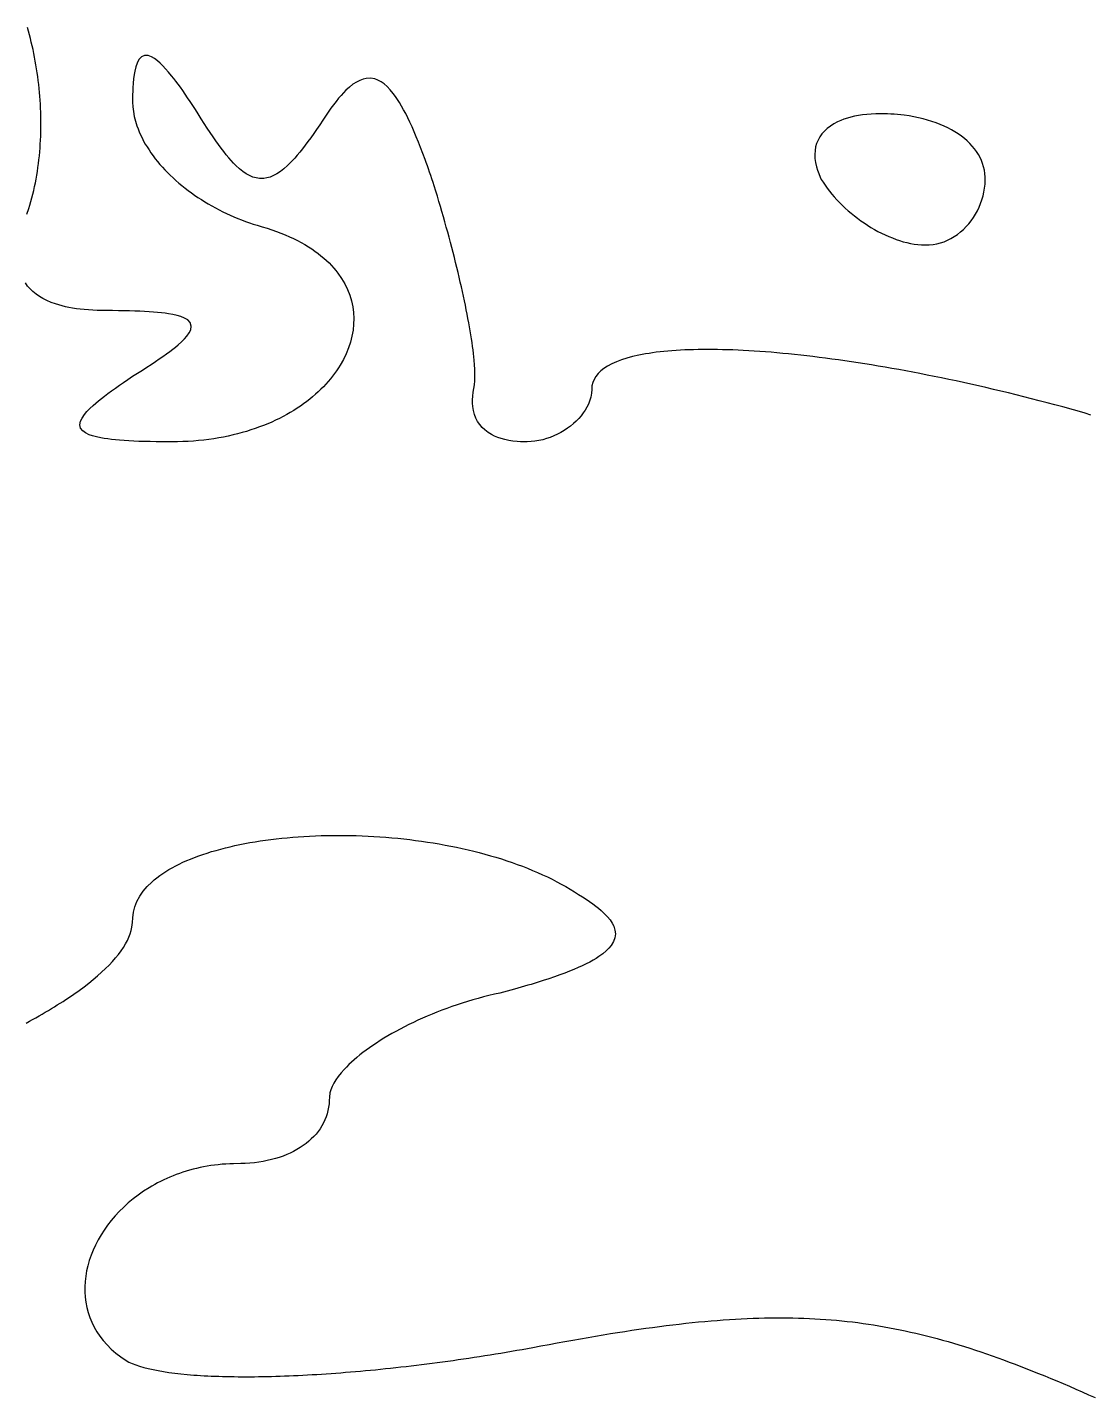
# Model space of a CAD drawing. Header units: metres. Extents: x 0 to 2740, y 0 to 1840.
# Drawn here: x 1544 to 1705.8, y 1364.4 to 1573.2 of the extents above; entities that cross this region are included whole.
import ezdxf

# ---------------------------------------------------------------- set-up
doc = ezdxf.new("R2010")
doc.units = ezdxf.units.M

msp = doc.modelspace()

# ---------------------------------------------------------------- linework, layer by layer
for points in [[(1543.8824, 1544.7015), (1544.175809, 1545.542664), (1544.343272, 1546.090512), (1544.502443, 1546.643328), (1544.653376, 1547.200896), (1544.796125, 1547.763), (1544.930744, 1548.329424), (1545.057287, 1548.899952), (1545.175808, 1549.474368), (1545.286361, 1550.052456), (1545.389, 1550.634), (1545.483779, 1551.218784), (1545.570752, 1551.806592), (1545.649973, 1552.397208), (1545.721496, 1552.990416), (1545.785375, 1553.586), (1545.841664, 1554.183744), (1545.890417, 1554.783432), (1545.931688, 1555.384848), (1545.965531, 1555.987776), (1545.992, 1556.592), (1546.011149, 1557.197304), (1546.023032, 1557.803472), (1546.027703, 1558.410288), (1546.025216, 1559.017536), (1546.015625, 1559.625), (1545.998984, 1560.232464), (1545.975347, 1560.839712), (1545.944768, 1561.446528), (1545.907301, 1562.052696), (1545.863, 1562.658), (1545.811919, 1563.262224), (1545.754112, 1563.865152), (1545.689633, 1564.466568), (1545.618536, 1565.066256), (1545.540875, 1565.664), (1545.456704, 1566.259584), (1545.366077, 1566.852792), (1545.269048, 1567.443408), (1545.165671, 1568.031216), (1545.056, 1568.616), (1544.940089, 1569.197544), (1544.817992, 1569.775632), (1544.689763, 1570.350048), (1544.555456, 1570.920576), (1544.415125, 1571.487), (1544.268824, 1572.049104), (1544.116607, 1572.606672), (1543.958528, 1573.159488)], [(1706.102813, 1514.073858), (1705.226375, 1514.35575), (1704.341657, 1514.623962), (1703.449091, 1514.878206), (1701.802126, 1515.327), (1700.608608, 1515.648), (1699.419602, 1515.963), (1698.235264, 1516.272), (1697.05575, 1516.575), (1695.881216, 1516.872), (1694.711818, 1517.163), (1693.547712, 1517.448), (1692.389054, 1517.727), (1691.236, 1518), (1690.088706, 1518.267), (1688.947328, 1518.528), (1687.812022, 1518.783), (1686.682944, 1519.032), (1685.56025, 1519.275), (1684.444096, 1519.512), (1683.334638, 1519.743), (1682.232032, 1519.968), (1681.136434, 1520.187), (1680.048, 1520.4), (1678.966886, 1520.607), (1677.893248, 1520.808), (1676.827242, 1521.003), (1675.769024, 1521.192), (1674.71875, 1521.375), (1673.676576, 1521.552), (1672.642658, 1521.723), (1671.617152, 1521.888), (1670.600214, 1522.047), (1669.592, 1522.2), (1668.592666, 1522.347), (1667.602368, 1522.488), (1666.621262, 1522.623), (1665.649504, 1522.752), (1664.68725, 1522.875), (1663.734656, 1522.992), (1662.791878, 1523.103), (1661.859072, 1523.208), (1660.936394, 1523.307), (1660.024, 1523.4), (1659.122046, 1523.487), (1658.230688, 1523.568), (1657.350082, 1523.643), (1656.480384, 1523.712), (1655.62175, 1523.775), (1654.774336, 1523.832), (1653.938298, 1523.883), (1653.113792, 1523.928), (1652.300974, 1523.967), (1651.5, 1524), (1650.711026, 1524.027), (1649.934208, 1524.048), (1649.169702, 1524.063), (1648.417664, 1524.072), (1647.67825, 1524.075), (1646.951616, 1524.072), (1646.237918, 1524.063), (1645.537312, 1524.048), (1644.849954, 1524.027), (1644.176, 1524), (1643.515606, 1523.967), (1642.868928, 1523.928), (1642.236122, 1523.883), (1641.617344, 1523.832), (1641.01275, 1523.775), (1640.422496, 1523.712), (1639.846738, 1523.643), (1639.285632, 1523.568), (1638.739334, 1523.487), (1638.208, 1523.4), (1637.691786, 1523.307), (1637.190848, 1523.208), (1636.235424, 1522.992), (1635.342976, 1522.752), (1634.514752, 1522.488), (1633.752, 1522.2), (1633.055968, 1521.888), (1632.427904, 1521.552), (1631.869056, 1521.192), (1631.380672, 1520.808), (1630.964, 1520.4), (1630.620288, 1519.968), (1630.350784, 1519.512), (1630.156736, 1519.032), (1630.039392, 1518.528), (1630, 1518), (1629.963125, 1517.4005), (1629.855, 1516.804), (1629.679375, 1516.2135), (1629.492795, 1515.747436), (1629.267335, 1515.288668), (1629.004915, 1514.838732), (1628.707455, 1514.399164), (1628.376875, 1513.9715), (1628.015095, 1513.557276), (1627.624035, 1513.158028), (1627.205615, 1512.775292), (1626.761755, 1512.410604), (1626.294375, 1512.0655), (1625.805395, 1511.741516), (1625.296735, 1511.440188), (1624.770315, 1511.163052), (1624.228055, 1510.911644), (1623.671875, 1510.6875), (1623.103695, 1510.492156), (1622.525435, 1510.327148), (1621.939015, 1510.194012), (1621.346355, 1510.094284), (1620.749375, 1510.0295), (1620.149995, 1510.001196), (1619.643608, 1510.003592), (1619.122625, 1510.022375), (1618.618112, 1510.057088), (1617.971328, 1510.127872), (1617.354496, 1510.226304), (1616.768, 1510.352), (1616.212224, 1510.504576), (1615.687552, 1510.683648), (1615.194368, 1510.888832), (1614.733056, 1511.119744), (1614.201821, 1511.443979), (1613.721736, 1511.807064), (1613.293551, 1512.208249), (1612.918016, 1512.646784), (1612.595881, 1513.121919), (1612.327896, 1513.632904), (1612.114811, 1514.178989), (1611.957376, 1514.759424), (1611.856341, 1515.373459), (1611.816625, 1515.888375), (1611.813869, 1516.423931), (1611.848457, 1516.979743), (1611.920773, 1517.555427), (1612.028803, 1518.122989), (1612.120375, 1518.673625), (1612.174987, 1519.314981), (1612.192384, 1519.852992), (1612.190125, 1520.437875), (1612.168696, 1521.067848), (1612.128583, 1521.741129), (1612.070272, 1522.455936), (1612.021528, 1522.954664), (1611.965056, 1523.470528), (1611.901, 1524.003), (1611.829504, 1524.551552), (1611.750712, 1525.115656), (1611.664768, 1525.694784), (1611.571816, 1526.288408), (1611.472, 1526.896), (1611.365464, 1527.517032), (1611.252352, 1528.150976), (1611.132808, 1528.797304), (1611.006976, 1529.455488), (1610.875, 1530.125), (1610.737024, 1530.805312), (1610.593192, 1531.495896), (1610.443648, 1532.196224), (1610.288536, 1532.905768), (1610.128, 1533.624), (1609.962184, 1534.350392), (1609.791232, 1535.084416), (1609.615288, 1535.825544), (1609.434496, 1536.573248), (1609.249, 1537.327), (1609.058944, 1538.086272), (1608.864472, 1538.850536), (1608.665728, 1539.619264), (1608.462856, 1540.391928), (1608.256, 1541.168), (1608.045304, 1541.946952), (1607.830912, 1542.728256), (1607.612968, 1543.511384), (1607.391616, 1544.295808), (1607.167, 1545.081), (1606.939264, 1545.866432), (1606.708552, 1546.651576), (1606.475008, 1547.435904), (1606.238776, 1548.218888), (1606, 1549), (1605.820595, 1549.535501), (1605.64236, 1550.062008), (1605.465265, 1550.579527), (1605.28928, 1551.088064), (1605.114375, 1551.587625), (1604.94052, 1552.078216), (1604.767685, 1552.559843), (1604.59584, 1553.032512), (1604.255, 1553.951), (1603.91776, 1554.833728), (1603.58388, 1555.680744), (1603.25312, 1556.492096), (1602.92524, 1557.267832), (1602.6, 1558.008), (1602.27716, 1558.712648), (1601.95648, 1559.381824), (1601.63772, 1560.015576), (1601.32064, 1560.613952), (1601.005, 1561.177), (1600.69056, 1561.704768), (1600.37708, 1562.197304), (1600.06432, 1562.654656), (1599.75204, 1563.076872), (1599.283995, 1563.644421), (1598.81568, 1564.133184), (1598.346285, 1564.543323), (1597.875, 1564.875), (1597.401015, 1565.128377), (1596.92352, 1565.303616), (1596.28, 1565.416), (1595.62688, 1565.390144), (1595.129585, 1565.280263), (1594.625, 1565.093), (1594.112315, 1564.828517), (1593.59072, 1564.486976), (1593.059405, 1564.068539), (1592.51756, 1563.573368), (1592.15008, 1563.200704), (1591.77732, 1562.794056), (1591.39904, 1562.353472), (1591.015, 1561.879), (1590.62496, 1561.370688), (1590.22868, 1560.828584), (1589.82592, 1560.252736), (1589.41644, 1559.643192), (1589, 1559), (1588.52592, 1558.294408), (1588.06336, 1557.617664), (1587.61184, 1556.969816), (1587.17088, 1556.350912), (1586.74, 1555.761), (1586.31872, 1555.200128), (1585.90656, 1554.668344), (1585.50304, 1554.165696), (1585.10768, 1553.692232), (1584.72, 1553.248), (1584.33952, 1552.833048), (1583.96576, 1552.447424), (1583.59824, 1552.091176), (1583.05761, 1551.611989), (1582.52832, 1551.199168), (1582.00875, 1550.852875), (1581.49728, 1550.573272), (1580.99229, 1550.360521), (1580.49216, 1550.214784), (1579.99527, 1550.136223), (1579.33499, 1550.136251), (1578.83936, 1550.215064), (1578.34157, 1550.361593), (1577.84, 1550.576), (1577.33303, 1550.858447), (1576.81904, 1551.209096), (1576.29641, 1551.628109), (1575.76352, 1552.115648), (1575.40176, 1552.478824), (1575.03424, 1552.872576), (1574.66048, 1553.296952), (1574.28, 1553.752), (1573.89232, 1554.237768), (1573.49696, 1554.754304), (1573.09344, 1555.301656), (1572.68128, 1555.879872), (1572.26, 1556.489), (1571.82912, 1557.129088), (1571.38816, 1557.800184), (1570.93664, 1558.502336), (1570.47408, 1559.235592), (1570, 1560), (1569.584792, 1560.647992), (1569.179136, 1561.271936), (1568.782984, 1561.871784), (1568.396288, 1562.447488), (1568.019, 1562.999), (1567.651072, 1563.526272), (1567.292456, 1564.029256), (1566.943104, 1564.507904), (1566.602968, 1564.962168), (1566.272, 1565.392), (1565.950152, 1565.797352), (1565.484375, 1566.359375), (1565.038848, 1566.866048), (1564.613409, 1567.317209), (1564.207896, 1567.712696), (1563.822147, 1568.052347), (1563.338279, 1568.418079), (1562.888875, 1568.683875), (1562.375, 1568.875), (1561.827584, 1568.896384), (1561.354472, 1568.689672), (1560.954368, 1568.253568), (1560.675783, 1567.713983), (1560.488267, 1567.166467), (1560.331759, 1566.515559), (1560.234496, 1565.959296), (1560.154297, 1565.344497), (1560.091, 1564.671), (1560.044443, 1563.938643), (1560.022625, 1563.417625), (1560.008127, 1562.870327), (1560.000901, 1562.296701), (1560.002692, 1561.760005), (1560.042688, 1561.04032), (1560.129556, 1560.321715), (1560.262, 1559.605), (1560.438724, 1558.890985), (1560.658432, 1558.18048), (1560.828144, 1557.70916), (1561.016, 1557.24), (1561.221616, 1556.77324), (1561.444608, 1556.30912), (1561.684592, 1555.84788), (1561.941184, 1555.38976), (1562.214, 1554.935), (1562.502656, 1554.48384), (1562.806768, 1554.03652), (1563.125952, 1553.59328), (1563.459824, 1553.15436), (1563.808, 1552.72), (1564.170096, 1552.29044), (1564.545728, 1551.86592), (1564.934512, 1551.44668), (1565.336064, 1551.03296), (1565.75, 1550.625), (1566.175936, 1550.22304), (1566.613488, 1549.82732), (1567.062272, 1549.43808), (1567.521904, 1549.05556), (1567.992, 1548.68), (1568.472176, 1548.31164), (1568.962048, 1547.95072), (1569.461232, 1547.59748), (1569.969344, 1547.25216), (1570.486, 1546.915), (1571.010816, 1546.58624), (1571.543408, 1546.26612), (1572.083392, 1545.95488), (1572.630384, 1545.65276), (1573.184, 1545.36), (1573.743856, 1545.07684), (1574.309568, 1544.80352), (1574.880752, 1544.54028), (1575.457024, 1544.28736), (1576.038, 1544.045), (1576.623296, 1543.81344), (1577.212528, 1543.59292), (1577.805312, 1543.38368), (1578.401264, 1543.18596), (1579, 1543), (1579.76892, 1542.784345), (1580.51576, 1542.55756), (1581.24064, 1542.319915), (1581.94368, 1542.07168), (1582.625, 1541.813125), (1583.28472, 1541.54452), (1583.92296, 1541.266135), (1584.53984, 1540.97824), (1585.13548, 1540.681105), (1585.71, 1540.375), (1586.26352, 1540.060195), (1586.79616, 1539.73696), (1587.30804, 1539.405565), (1587.79928, 1539.06628), (1588.27, 1538.719375), (1588.72032, 1538.36512), (1589.15036, 1538.003785), (1589.56024, 1537.63564), (1589.95008, 1537.260955), (1590.32, 1536.88), (1590.67012, 1536.493045), (1591.00056, 1536.10036), (1591.31144, 1535.702215), (1591.875, 1534.890625), (1592.36176, 1534.060435), (1592.77268, 1533.213805), (1593.10872, 1532.352895), (1593.37084, 1531.479865), (1593.56, 1530.596875), (1593.67716, 1529.706085), (1593.72328, 1528.809655), (1593.69932, 1527.909745), (1593.60624, 1527.008515), (1593.445, 1526.108125), (1593.21656, 1525.210735), (1592.92188, 1524.318505), (1592.56192, 1523.433595), (1592.13764, 1522.558165), (1591.65, 1521.694375), (1591.38272, 1521.26752), (1591.09996, 1520.844385), (1590.80184, 1520.42524), (1590.48848, 1520.010355), (1590.16, 1519.6), (1589.81652, 1519.194445), (1589.45816, 1518.79396), (1589.08504, 1518.398815), (1588.69728, 1518.00928), (1588.295, 1517.625625), (1587.87832, 1517.24812), (1587.44736, 1516.877035), (1587.00224, 1516.51264), (1586.54308, 1516.155205), (1586.07, 1515.805), (1585.58312, 1515.462295), (1585.08256, 1515.12736), (1584.56844, 1514.800465), (1584.04088, 1514.48188), (1583.5, 1514.171875), (1582.94592, 1513.87072), (1582.37876, 1513.578685), (1581.79864, 1513.29604), (1581.20568, 1513.023055), (1580.6, 1512.76), (1579.98172, 1512.507145), (1579.35096, 1512.26476), (1578.70784, 1512.033115), (1578.05248, 1511.81248), (1577.385, 1511.603125), (1576.70552, 1511.40532), (1576.01416, 1511.219335), (1575.31104, 1511.04544), (1574.59628, 1510.883905), (1573.87, 1510.735), (1573.13232, 1510.598995), (1572.38336, 1510.47616), (1571.62324, 1510.366765), (1570.85208, 1510.27108), (1570.07, 1510.189375), (1569.27712, 1510.12192), (1568.47356, 1510.068985), (1567.65944, 1510.03084), (1566.83488, 1510.007755), (1566, 1510), (1565.494797, 1510.000604), (1564.513119, 1510.005508), (1563.569625, 1510.0155), (1562.664171, 1510.030772), (1561.796613, 1510.051516), (1560.966807, 1510.077924), (1560.174609, 1510.110188), (1559.419875, 1510.1485), (1558.702461, 1510.193052), (1558.022223, 1510.244036), (1557.379017, 1510.301644), (1556.772699, 1510.366068), (1556.203125, 1510.4375), (1555.670151, 1510.516132), (1555.173633, 1510.602156), (1554.496896, 1510.745472), (1553.901375, 1510.9065), (1553.386584, 1511.085888), (1552.824936, 1511.354752), (1552.404792, 1511.658944), (1552.076847, 1512.091204), (1551.965952, 1512.584064), (1552.069857, 1513.140524), (1552.306125, 1513.6335), (1552.677273, 1514.170636), (1553.043456, 1514.603392), (1553.484375, 1515.0625), (1553.999544, 1515.548608), (1554.384, 1515.888), (1554.801096, 1516.239872), (1555.250688, 1516.604416), (1555.732632, 1516.981824), (1556.246784, 1517.372288), (1556.793, 1517.776), (1557.371136, 1518.193152), (1557.981048, 1518.623936), (1558.622592, 1519.068544), (1559.295624, 1519.527168), (1560, 1520), (1560.763192, 1520.472832), (1561.492736, 1520.931456), (1562.188584, 1521.376064), (1562.850688, 1521.806848), (1563.479, 1522.224), (1564.073472, 1522.627712), (1564.634056, 1523.018176), (1565.160704, 1523.395584), (1565.653368, 1523.760128), (1566.112, 1524.112), (1566.536552, 1524.451392), (1566.926976, 1524.778496), (1567.448517, 1525.246532), (1567.893, 1525.688), (1568.260263, 1526.103548), (1568.629547, 1526.618412), (1568.860879, 1527.089884), (1568.955464, 1527.620544), (1568.782592, 1528.175232), (1568.399007, 1528.572572), (1567.934819, 1528.850124), (1567.330375, 1529.0935), (1566.784768, 1529.254528), (1566.159889, 1529.397844), (1565.455576, 1529.524096), (1564.941824, 1529.599104), (1564.392648, 1529.667008), (1563.808, 1529.728), (1563.187832, 1529.782272), (1562.532096, 1529.830016), (1561.840744, 1529.871424), (1561.113728, 1529.906688), (1560.351, 1529.936), (1559.552512, 1529.959552), (1558.718216, 1529.977536), (1557.848064, 1529.990144), (1556.942008, 1529.997568), (1556, 1530), (1555.2896, 1530.006), (1554.5984, 1530.024), (1553.9264, 1530.054), (1553.2736, 1530.096), (1552.64, 1530.15), (1552.0256, 1530.216), (1551.4304, 1530.294), (1550.8544, 1530.384), (1550.2976, 1530.486), (1549.76, 1530.6), (1549.2416, 1530.726), (1548.7424, 1530.864), (1548.2624, 1531.014), (1547.5784, 1531.2615), (1546.9376, 1531.536), (1546.34, 1531.8375), (1545.7856, 1532.166), (1545.2744, 1532.5215), (1544.8064, 1532.904), (1544.3816, 1533.3135), (1544, 1533.75), (1543.6616, 1534.2135)], [(1543.75188, 1421.418184), (1544.258595, 1421.692251), (1544.75904, 1421.966912), (1545.253125, 1422.242125), (1545.74076, 1422.517848), (1546.221855, 1422.794039), (1546.69632, 1423.070656), (1547.164065, 1423.347657), (1547.625, 1423.625), (1548.079035, 1423.902643), (1548.52608, 1424.180544), (1548.966045, 1424.458661), (1549.39884, 1424.736952), (1549.824375, 1425.015375), (1550.24256, 1425.293888), (1551.05652, 1425.851016), (1551.84, 1426.408), (1552.59228, 1426.964504), (1553.31264, 1427.520192), (1554.00036, 1428.074728), (1554.65472, 1428.627776), (1555.275, 1429.179), (1555.86048, 1429.728064), (1556.41044, 1430.274632), (1556.92416, 1430.818368), (1557.40092, 1431.358936), (1557.84, 1431.896), (1558.24068, 1432.429224), (1558.60224, 1432.958272), (1558.92396, 1433.482808), (1559.20512, 1434.002496), (1559.445, 1434.517), (1559.64288, 1435.025984), (1559.79804, 1435.529112), (1559.90976, 1436.026048), (1559.994315, 1436.759107), (1560.014027, 1437.446395), (1560.124929, 1438.317465), (1560.343375, 1439.159375), (1560.665861, 1439.971885), (1561.088883, 1440.754755), (1561.608937, 1441.507745), (1562.222519, 1442.230615), (1562.926125, 1442.923125), (1563.310592, 1443.25792), (1563.716251, 1443.585035), (1564.142664, 1443.90444), (1564.589393, 1444.216105), (1565.056, 1444.52), (1565.542047, 1444.816095), (1566.047096, 1445.10436), (1566.570709, 1445.384765), (1567.112448, 1445.65728), (1567.671875, 1445.921875), (1568.248552, 1446.17852), (1568.842041, 1446.427185), (1569.451904, 1446.66784), (1570.077703, 1446.900455), (1570.719, 1447.125), (1571.375357, 1447.341445), (1572.046336, 1447.54976), (1572.731499, 1447.749915), (1573.430408, 1447.94188), (1574.142625, 1448.125625), (1574.867712, 1448.30112), (1575.605231, 1448.468335), (1576.354744, 1448.62724), (1577.115813, 1448.777805), (1577.888, 1448.92), (1578.670867, 1449.053795), (1579.463976, 1449.17916), (1580.266889, 1449.296065), (1581.079168, 1449.40448), (1581.900375, 1449.504375), (1582.730072, 1449.59572), (1583.567821, 1449.678485), (1584.413184, 1449.75264), (1585.265723, 1449.818155), (1586.125, 1449.875), (1586.990577, 1449.923145), (1587.862016, 1449.96256), (1588.738879, 1449.993215), (1589.620728, 1450.01508), (1590.507125, 1450.028125), (1591.397632, 1450.03232), (1592.291811, 1450.027635), (1593.189224, 1450.01404), (1594.089433, 1449.991505), (1594.992, 1449.96), (1595.896487, 1449.919495), (1596.802456, 1449.86996), (1597.709469, 1449.811365), (1598.617088, 1449.74368), (1599.524875, 1449.666875), (1600.432392, 1449.58092), (1601.339201, 1449.485785), (1602.244864, 1449.38144), (1603.148943, 1449.267855), (1604.051, 1449.145), (1604.950597, 1449.012845), (1605.847296, 1448.87136), (1606.740659, 1448.720515), (1607.630248, 1448.56028), (1608.515625, 1448.390625), (1609.396352, 1448.21152), (1610.271991, 1448.022935), (1611.142104, 1447.82484), (1612.006253, 1447.617205), (1612.864, 1447.4), (1613.714907, 1447.173195), (1614.558536, 1446.93676), (1615.394449, 1446.690665), (1616.222208, 1446.43488), (1617.041375, 1446.169375), (1617.851512, 1445.89412), (1618.652181, 1445.609085), (1619.442944, 1445.31424), (1620.223363, 1445.009555), (1620.993, 1444.695), (1621.751417, 1444.370545), (1622.498176, 1444.03616), (1623.232839, 1443.691815), (1623.954968, 1443.33748), (1624.664125, 1442.973125), (1625.359872, 1442.59872), (1626.041771, 1442.214235), (1626.709384, 1441.81964), (1627.362273, 1441.414905), (1628, 1441), (1628.584376, 1440.642376), (1629.137408, 1440.289408), (1629.658952, 1439.940952), (1630.148864, 1439.596864), (1630.607, 1439.257), (1631.033216, 1438.921216), (1631.427368, 1438.589368), (1631.958161, 1438.098661), (1632.416, 1437.616), (1632.800399, 1437.140899), (1633.110872, 1436.672872), (1633.346933, 1436.211433), (1633.545089, 1435.605589), (1633.608941, 1435.009441), (1633.537337, 1434.421837), (1633.329125, 1433.841625), (1632.983153, 1433.267653), (1632.632576, 1432.840576), (1632.203375, 1432.415875), (1631.695064, 1431.993064), (1631.107157, 1431.571657), (1630.670759, 1431.291259), (1630.198625, 1431.011125), (1629.690611, 1430.731111), (1629.146573, 1430.451073), (1628.566367, 1430.170867), (1627.949849, 1429.890349), (1627.296875, 1429.609375), (1626.607301, 1429.327801), (1625.880983, 1429.045483), (1625.117777, 1428.762277), (1624.317539, 1428.478039), (1623.480125, 1428.192625), (1622.605391, 1427.905891), (1621.693193, 1427.617693), (1620.743387, 1427.327887), (1620.254336, 1427.182336), (1619.755829, 1427.036329), (1619.247848, 1426.889848), (1618.730375, 1426.742875), (1618.203392, 1426.595392), (1617.666881, 1426.447381), (1617.120824, 1426.298824), (1616.565203, 1426.149703), (1616, 1426), (1615.16248, 1425.814064), (1614.33024, 1425.616512), (1613.50376, 1425.407728), (1612.68352, 1425.188096), (1611.87, 1424.958), (1611.06368, 1424.717824), (1610.26504, 1424.467952), (1609.47456, 1424.208768), (1608.69272, 1423.940656), (1607.92, 1423.664), (1607.15688, 1423.379184), (1606.40384, 1423.086592), (1605.66136, 1422.786608), (1604.92992, 1422.479616), (1604.21, 1422.166), (1603.50208, 1421.846144), (1602.80664, 1421.520432), (1602.12416, 1421.189248), (1601.45512, 1420.852976), (1600.8, 1420.512), (1600.15928, 1420.166704), (1599.53344, 1419.817472), (1598.92296, 1419.464688), (1598.32832, 1419.108736), (1597.75, 1418.75), (1597.18848, 1418.388864), (1596.64424, 1418.025712), (1596.11776, 1417.660928), (1595.60952, 1417.294896), (1595.12, 1416.928), (1594.64968, 1416.560624), (1594.19904, 1416.193152), (1593.76856, 1415.825968), (1593.35872, 1415.459456), (1592.97, 1415.094), (1592.60288, 1414.729984), (1592.25784, 1414.367792), (1591.78273, 1413.828764), (1591.36, 1413.296), (1590.99127, 1412.770796), (1590.67816, 1412.254448), (1590.42229, 1411.748252), (1590.22528, 1411.253504), (1590.08875, 1410.7715), (1590.00359, 1410.150892), (1589.992832, 1409.642416), (1589.9555, 1409.11525), (1589.886848, 1408.599424), (1589.787524, 1408.095262), (1589.658176, 1407.603088), (1589.499452, 1407.123226), (1589.312, 1406.656), (1589.096468, 1406.201734), (1588.853504, 1405.760752), (1588.583756, 1405.333378), (1588.287872, 1404.919936), (1587.9665, 1404.52075), (1587.620288, 1404.136144), (1587.249884, 1403.766442), (1586.855936, 1403.411968), (1586.439092, 1403.073046), (1586, 1402.75), (1585.539308, 1402.443154), (1585.057664, 1402.152832), (1584.555716, 1401.879358), (1584.034112, 1401.623056), (1583.4935, 1401.38425), (1582.934528, 1401.163264), (1582.357844, 1400.960422), (1581.764096, 1400.776048), (1581.153932, 1400.610466), (1580.528, 1400.464), (1579.886948, 1400.336974), (1579.231424, 1400.229712), (1578.562076, 1400.142538), (1577.879552, 1400.075776), (1577.1845, 1400.02975), (1576.477568, 1400.004784), (1575.402716, 1399.993733), (1574.810928, 1399.975064), (1574.224732, 1399.944191), (1573.644224, 1399.901312), (1573.0695, 1399.846625), (1572.500656, 1399.780328), (1571.937788, 1399.702619), (1571.380992, 1399.613696), (1570.830364, 1399.513757), (1570.286, 1399.403), (1569.747996, 1399.281623), (1569.216448, 1399.149824), (1568.691452, 1399.007801), (1568.173104, 1398.855752), (1567.6615, 1398.693875), (1567.156736, 1398.522368), (1566.658908, 1398.341429), (1566.168112, 1398.151256), (1565.684444, 1397.952047), (1565.208, 1397.744), (1564.738876, 1397.527313), (1564.277168, 1397.302184), (1563.822972, 1397.068811), (1563.376384, 1396.827392), (1562.9375, 1396.578125), (1562.506416, 1396.321208), (1561.668032, 1395.785216), (1560.862, 1395.221), (1560.089088, 1394.630144), (1559.350064, 1394.014232), (1558.645696, 1393.374848), (1557.976752, 1392.713576), (1557.344, 1392.032), (1556.748208, 1391.331704), (1556.190144, 1390.614272), (1555.670576, 1389.881288), (1555.190272, 1389.134336), (1554.75, 1388.375), (1554.350528, 1387.604864), (1553.992624, 1386.825512), (1553.677056, 1386.038528), (1553.404592, 1385.245496), (1553.176, 1384.448), (1552.992048, 1383.647624), (1552.853504, 1382.845952), (1552.761136, 1382.044568), (1552.715712, 1381.245056), (1552.718, 1380.449), (1552.768768, 1379.657984), (1552.868784, 1378.873592), (1553.018816, 1378.097408), (1553.219632, 1377.331016), (1553.472, 1376.576), (1553.776688, 1375.833944), (1554.134464, 1375.106432), (1554.546096, 1374.395048), (1555.012352, 1373.701376), (1555.534, 1373.027), (1556.111808, 1372.373504), (1556.746544, 1371.742472), (1557.438976, 1371.135488), (1558.189872, 1370.554136), (1559, 1370), (1559.445024, 1369.765992), (1559.939392, 1369.543936), (1560.482048, 1369.333784), (1561.071936, 1369.135488), (1561.708, 1368.949), (1562.389184, 1368.774272), (1563.114432, 1368.611256), (1563.882688, 1368.459904), (1564.692896, 1368.320168), (1565.544, 1368.192), (1566.434944, 1368.075352), (1567.364672, 1367.970176), (1568.332128, 1367.876424), (1569.336256, 1367.794048), (1569.851742, 1367.757111), (1570.376, 1367.723), (1570.908898, 1367.691709), (1571.450304, 1367.663232), (1572.000086, 1367.637563), (1572.558112, 1367.614696), (1573.12425, 1367.594625), (1573.698368, 1367.577344), (1574.280334, 1367.562847), (1574.870016, 1367.551128), (1575.467282, 1367.542181), (1576.072, 1367.536), (1576.684038, 1367.532579), (1577.303264, 1367.531912), (1577.929546, 1367.533993), (1578.562752, 1367.538816), (1579.20275, 1367.546375), (1579.849408, 1367.556664), (1580.502594, 1367.569677), (1581.162176, 1367.585408), (1581.828022, 1367.603851), (1582.5, 1367.625), (1583.177978, 1367.648849), (1583.861824, 1367.675392), (1584.551406, 1367.704623), (1585.246592, 1367.736536), (1585.94725, 1367.771125), (1586.653248, 1367.808384), (1587.364454, 1367.848307), (1588.080736, 1367.890888), (1588.801962, 1367.936121), (1589.528, 1367.984), (1590.258718, 1368.034519), (1590.993984, 1368.087672), (1591.733666, 1368.143453), (1592.477632, 1368.201856), (1593.22575, 1368.262875), (1593.977888, 1368.326504), (1594.733914, 1368.392737), (1595.493696, 1368.461568), (1596.257102, 1368.532991), (1597.024, 1368.607), (1597.794258, 1368.683589), (1598.567744, 1368.762752), (1599.344326, 1368.844483), (1600.123872, 1368.928776), (1600.90625, 1369.015625), (1601.691328, 1369.105024), (1602.478974, 1369.196967), (1603.269056, 1369.291448), (1604.061442, 1369.388461), (1604.856, 1369.488), (1605.652598, 1369.590059), (1606.451104, 1369.694632), (1607.251386, 1369.801713), (1608.053312, 1369.911296), (1608.85675, 1370.023375), (1609.661568, 1370.137944), (1610.467634, 1370.254997), (1611.274816, 1370.374528), (1612.082982, 1370.496531), (1612.892, 1370.621), (1613.701738, 1370.747929), (1614.512064, 1370.877312), (1615.322846, 1371.009143), (1616.133952, 1371.143416), (1616.94525, 1371.280125), (1617.756608, 1371.419264), (1618.567894, 1371.560827), (1619.378976, 1371.704808), (1620.189722, 1371.851201), (1621, 1372), (1622.251948, 1372.236995), (1623.487984, 1372.46796), (1624.708396, 1372.692865), (1625.913472, 1372.91168), (1627.1035, 1373.124375), (1628.278768, 1373.33092), (1629.439564, 1373.531285), (1630.586176, 1373.72544), (1631.718892, 1373.913355), (1632.838, 1374.095), (1633.943788, 1374.270345), (1635.036544, 1374.43936), (1636.116556, 1374.602015), (1637.184112, 1374.75828), (1638.2395, 1374.908125), (1639.283008, 1375.05152), (1640.314924, 1375.188435), (1641.335536, 1375.31884), (1642.345132, 1375.442705), (1643.344, 1375.56), (1644.332428, 1375.670695), (1645.310704, 1375.77476), (1646.279116, 1375.872165), (1647.237952, 1375.96288), (1648.1875, 1376.046875), (1649.128048, 1376.12412), (1650.059884, 1376.194585), (1650.983296, 1376.25824), (1651.898572, 1376.315055), (1652.806, 1376.365), (1653.705868, 1376.408045), (1654.598464, 1376.44416), (1655.484076, 1376.473315), (1656.362992, 1376.49548), (1657.2355, 1376.510625), (1658.101888, 1376.51872), (1658.962444, 1376.519735), (1659.817456, 1376.51364), (1660.667212, 1376.500405), (1661.512, 1376.48), (1662.352108, 1376.452395), (1663.187824, 1376.41756), (1664.019436, 1376.375465), (1664.847232, 1376.32608), (1665.6715, 1376.269375), (1666.492528, 1376.20532), (1667.310604, 1376.133885), (1668.126016, 1376.05504), (1668.939052, 1375.968755), (1669.75, 1375.875), (1670.559148, 1375.773745), (1671.366784, 1375.66496), (1672.173196, 1375.548615), (1672.978672, 1375.42468), (1673.7835, 1375.293125), (1674.587968, 1375.15392), (1675.392364, 1375.007035), (1676.196976, 1374.85244), (1677.002092, 1374.690105), (1677.808, 1374.52), (1678.614988, 1374.342095), (1679.423344, 1374.15636), (1680.233356, 1373.962765), (1681.045312, 1373.76128), (1681.8595, 1373.551875), (1682.676208, 1373.33452), (1683.495724, 1373.109185), (1684.318336, 1372.87584), (1685.144332, 1372.634455), (1685.974, 1372.385), (1686.807628, 1372.127445), (1687.645504, 1371.86176), (1688.487916, 1371.587915), (1689.335152, 1371.30588), (1690.1875, 1371.015625), (1691.045248, 1370.71712), (1691.908684, 1370.410335), (1692.778096, 1370.09524), (1693.653772, 1369.771805), (1694.536, 1369.44), (1695.425068, 1369.099795), (1696.321264, 1368.75116), (1697.224876, 1368.394065), (1698.136192, 1368.02848), (1699.0555, 1367.654375), (1699.983088, 1367.27172), (1700.919244, 1366.880485), (1701.864256, 1366.48064), (1702.818412, 1366.072155), (1703.782, 1365.655), (1704.755308, 1365.229145), (1705.738624, 1364.79456), (1706.732236, 1364.351215)]]:
    msp.add_lwpolyline(points)
msp.add_lwpolyline([(1665, 1550), (1665.280665, 1549.550135), (1665.58212, 1549.10108), (1665.903555, 1548.653645), (1666.24416, 1548.20864), (1666.603125, 1547.766875), (1666.97964, 1547.32916), (1667.372895, 1546.896305), (1667.78208, 1546.46912), (1668.206385, 1546.048415), (1668.645, 1545.635), (1669.097115, 1545.229685), (1669.56192, 1544.83328), (1670.038605, 1544.446595), (1670.52636, 1544.07044), (1671.024375, 1543.705625), (1671.53184, 1543.35296), (1672.047945, 1543.013255), (1672.57188, 1542.68732), (1673.102835, 1542.375965), (1673.64, 1542.08), (1674.182565, 1541.800235), (1674.72972, 1541.53748), (1675.280655, 1541.292545), (1675.83456, 1541.06624), (1676.390625, 1540.859375), (1676.94804, 1540.67276), (1677.505995, 1540.507205), (1678.06368, 1540.36352), (1678.620285, 1540.242515), (1679.175, 1540.145), (1679.727015, 1540.071785), (1680.27552, 1540.02368), (1680.819705, 1540.001495), (1681.447219, 1540.013365), (1682.034271, 1540.071785), (1682.609707, 1540.174845), (1683.172375, 1540.320625), (1683.721123, 1540.507205), (1684.254799, 1540.732665), (1684.772251, 1540.995085), (1685.272327, 1541.292545), (1685.753875, 1541.623125), (1686.215743, 1541.984905), (1686.656779, 1542.375965), (1687.075831, 1542.794385), (1687.471747, 1543.238245), (1687.843375, 1543.705625), (1688.189563, 1544.194605), (1688.509159, 1544.703265), (1688.801011, 1545.229685), (1689.063967, 1545.771945), (1689.296875, 1546.328125), (1689.498583, 1546.896305), (1689.667939, 1547.474565), (1689.803791, 1548.060985), (1689.904987, 1548.653645), (1689.970375, 1549.250625), (1689.998803, 1549.850005), (1689.99164, 1550.357584), (1689.948125, 1550.88475), (1689.86816, 1551.400576), (1689.752555, 1551.904738), (1689.60212, 1552.396912), (1689.417665, 1552.876774), (1689.2, 1553.344), (1688.949935, 1553.798266), (1688.66828, 1554.239248), (1688.355845, 1554.666622), (1688.01344, 1555.080064), (1687.641875, 1555.47925), (1687.24196, 1555.863856), (1686.814505, 1556.233558), (1686.36032, 1556.588032), (1685.880215, 1556.926954), (1685.375, 1557.25), (1684.845485, 1557.556846), (1684.29248, 1557.847168), (1683.716795, 1558.120642), (1683.11924, 1558.376944), (1682.500625, 1558.61575), (1681.86176, 1558.836736), (1681.203455, 1559.039578), (1680.52652, 1559.223952), (1679.831765, 1559.389534), (1679.12, 1559.536), (1678.392035, 1559.663026), (1677.64868, 1559.770288), (1677.14496, 1559.830656), (1676.635, 1559.882), (1676.11904, 1559.924224), (1675.59732, 1559.957232), (1675.07008, 1559.980928), (1674.53756, 1559.995216), (1674, 1560), (1673.290881, 1559.989254), (1672.603848, 1559.957232), (1671.939387, 1559.904258), (1671.297984, 1559.830656), (1670.680125, 1559.73675), (1670.086296, 1559.622864), (1669.516983, 1559.489322), (1668.972672, 1559.336448), (1668.453849, 1559.164566), (1667.961, 1558.974), (1667.494611, 1558.765074), (1666.914759, 1558.458506), (1666.383963, 1558.120642), (1665.903375, 1557.75225), (1665.474147, 1557.354098), (1665.097431, 1556.926954), (1664.774379, 1556.471586), (1664.506143, 1555.988762), (1664.293875, 1555.47925), (1664.138727, 1554.943818), (1664.041851, 1554.383234), (1664.004399, 1553.798266), (1664.027523, 1553.189682), (1664.112375, 1552.55825), (1664.260107, 1551.904738), (1664.412864, 1551.400576), (1664.602125, 1550.88475), (1664.828376, 1550.357584)], close=True)

doc.saveas('drawing.dxf')
